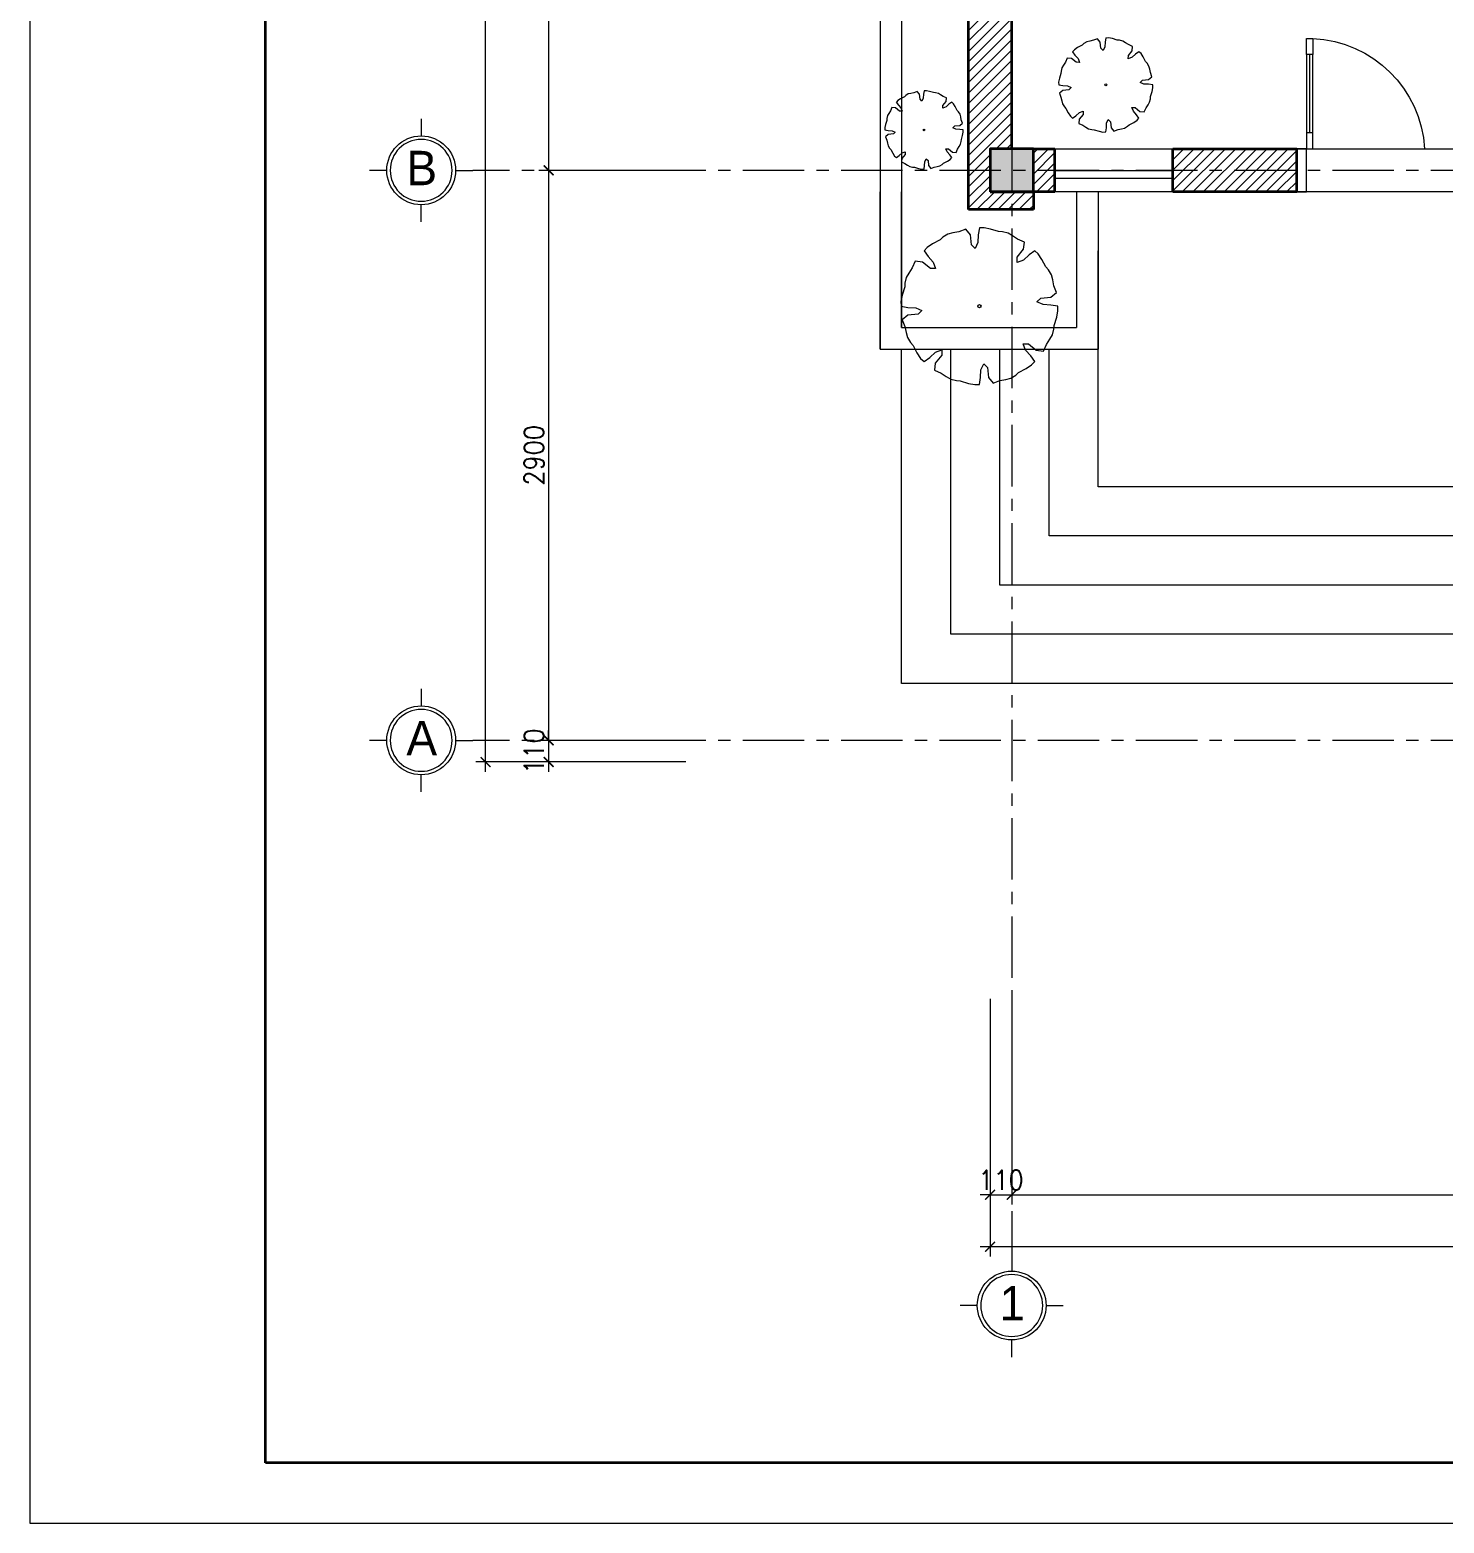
# Model space of a CAD drawing. Header units: millimetres. Extents: x -529782 to -142003, y -492574 to -273331.
# Drawn here: x -270099 to -262904, y -390810 to -383213 of the extents above; entities that cross this region are included whole.
import ezdxf
from ezdxf.enums import TextEntityAlignment as Align

# ---------------------------------------------------------------- set-up
doc = ezdxf.new("R2010")
doc.units = ezdxf.units.MM
doc.header["$LTSCALE"] = 500
doc.header["$MEASUREMENT"] = 0
doc.header["$PDMODE"] = 3
doc.linetypes.add('CENTER', pattern=[2, 1.25, -0.25, 0.25, -0.25])
doc.layers.get('0').update_dxf_attribs({"linetype": 'CONTINUOUS', "lineweight": 13})
doc.layers.get('Defpoints').update_dxf_attribs({"color": 255, "linetype": 'CONTINUOUS', "lineweight": 13})
for name, color, linetype, lineweight in [('1.cat 30', 30, 'CONTINUOUS', 35), ('1.cot', 2, 'CONTINUOUS', 35), ('2.thay 145', 145, 'CONTINUOUS', 18), ('3.manh 08', 8, 'CONTINUOUS', 9), ('7.tim 67', 67, 'CENTER', 9), ('8.vat lieu 08', 8, 'CONTINUOUS', 5), ('9.text \xad white', 7, 'CONTINUOUS', 15), ('CA.manh 08', 8, 'CONTINUOUS', 9), ('CA.thay 145', 145, 'CONTINUOUS', 18), ('noithat', 15, 'CONTINUOUS', 9)]:
    doc.layers.add(name, color=color, linetype=linetype, lineweight=lineweight)
doc.styles.add('CA.JSC1', font='')
doc.styles.get("Standard").update_dxf_attribs({"font": 'txt.shx', "width": 0.9})
doc.styles.get('CA.JSC1').set_extended_font_data('.VnAvantH')
doc.dimstyles.new('CA 50', dxfattribs={"dimscale": 0, "dimtxt": 100, "dimasz": 50, "dimexe": 50, "dimexo": 0, "dimgap": 25, "dimtad": 1, "dimdec": 0, "dimzin": 0, "dimdsep": 46, "dimtxsty": 'Standard', "dimblk": 'ARCHTICK', "dimcen": 0.09, "dimdle": 50, "dimclrd": 256, "dimclre": 256, "dimclrt": 7, "dimadec": 0, "dimazin": 0, "dimtfac": 1, "dimtdec": 0, "dimtix": 1, "dimtmove": 2, "dimatfit": 3, "dimldrblk": 'DOT', "dimfxl": 1, "dimtolj": 1, "dimtzin": 0, "dimarcsym": 0})

# ---------------------------------------------------------------- blocks, each defined once
blk = doc.blocks.new('A$C2BDB356E')
at = {"layer": 'noithat', "color": 135, "linetype": 'Continuous'}
for p, q in [((0.0007344302721321583, 599.9999563574092), (0.0007344302721321583, 699.9999563574092)), ((0.0007344302721321583, 699.9999563574092), (40.00073443027213, 699.9999563574092)), ((40.00073443027213, 699.9999563574092), (40.00073443027213, 599.9999563574092)), ((40.00073443027213, 599.9999563574092), (0.0007344302721321583, 599.9999563574092)), ((0.0007344302721321583, 99.99995635740925), (0.0007344302721321583, -4.364259075373411e-05)), ((40.00073443027213, 99.99995635740925), (0.0007344302721321583, 99.99995635740925)), ((40.00073443027213, -4.364259075373411e-05), (40.00073443027213, 99.99995635740925)), ((0.0007344302721321583, -4.364259075373411e-05), (40.00073443027213, -4.364259075373411e-05))]:
    blk.add_line(p, q, dxfattribs=at)
at = {"layer": 'noithat', "color": 8, "linetype": 'Continuous'}
for p, q in [((0.0007344302721321583, 99.99995635740925), (0.0007344302721321583, 599.9999563574092)), ((20.00073443027213, 599.9999563574092), (20.00073443027213, 99.99995635740925)), ((40.00073443027213, 599.9999563574092), (40.00073443027213, 99.99995635740925))]:
    blk.add_line(p, q, dxfattribs=at)
at = {"layer": 'noithat', "color": 1, "linetype": 'Continuous'}
blk.add_arc((10.18820847296689, 740.3098040898665), 740.9098847954065, 272.306074052381, 356.8812333185894, dxfattribs=at)
blk = doc.blocks.new('A$C4C885104')
at = {"color": 116}
for p, q in [((353.90112221241, 1131.769455332309), (316.8008278906345, 1108.683531083167)), ((391.9539651125669, 1141.274789348245), (353.90112221241, 1131.769455332309)), ((436.6658100187778, 1150.784047540277), (391.9539651125669, 1141.274789348245)), ((488.6582685410976, 1170.073332030326), (436.6658100187778, 1150.784047540277)), ((523.2338181063533, 1127.694199115038), (488.6582685410976, 1170.073332030326)), ((530.8443866893649, 1051.643678631634), (523.2338181063533, 1127.694199115038)), ((582.2152336016297, 1127.694199115038), (579.362497895956, 1069.298544041812)), ((590.7773687541485, 1179.303973764181), (582.2152336016297, 1127.694199115038)), ((626.0363964810967, 1180.779463738203), (590.9718065112829, 1179.016527913511)), ((674.1872363835573, 1171.091655563563), (626.0363964810967, 1180.779463738203)), ((735.6963426545262, 1151.897532328963), (674.1872363835573, 1171.091655563563)), ((763.951683267951, 1150.556445363909), (735.6963426545262, 1151.897532328963)), ((806.5286409407854, 1140.67340945825), (763.951683267951, 1150.556445363909)), ((840.1634260341525, 1120.514920104295), (806.5286409407854, 1140.67340945825)), ((197.8864303231239, 1032.629086423665), (174.3408041521907, 1006.611803103238)), ((238.7920089364052, 1059.793210025877), (197.8864303231239, 1032.629086423665)), ((295.8722552955151, 1089.668938875198), (238.7920089364052, 1059.793210025877)), ((316.8008278906345, 1108.683531083167), (295.8722552955151, 1089.668938875198)), ((558.4339253008366, 1023.12375240773), (530.8443866893649, 1051.643678631634)), ((579.362497895956, 1069.298544041812), (558.4339253008366, 1023.12375240773)), ((878.5079255625606, 1095.650363322347), (840.1634260341525, 1120.514920104295)), ((874.9314493313432, 959.0203841254115), (923.3798379153013, 1018.174386106431)), ((928.9252418875694, 1072.564439073205), (878.5079255625606, 1095.650363322347)), ((923.3798379153013, 1018.174386106431), (928.9252418875694, 1072.564439073205)), ((108.3223132416606, 928.0125306583941), (85.21269899606705, 877.6437764950097)), ((162.7678298652172, 922.4715949036181), (108.3223132416606, 928.0125306583941)), ((221.9800174385309, 874.0717957802117), (162.7678298652172, 922.4715949036181)), ((174.0000470802188, 1006.677533041686), (204.473745688796, 964.1375089287758)), ((204.473745688796, 964.1375089287758), (243.7894519716501, 920.8273653835058)), ((243.7894519716501, 920.8273653835058), (261.6728151217103, 873.3919323831797)), ((874.2528812214732, 919.3636479377747), (874.9314493313432, 959.0203841254115)), ((921.7349730953574, 937.2313998639584), (874.2528812214732, 919.3636479377747)), ((965.0867357477546, 976.5084720775485), (921.7349730953574, 937.2313998639584)), ((1007.667621448636, 1006.950263235718), (965.0867357477546, 976.5084720775485)), ((1033.645683541894, 983.0893143303692), (1007.60379087925, 1006.611803103238)), ((1060.835544556379, 942.2219700105488), (1033.645683541894, 983.0893143303692)), ((1090.742624059319, 885.1997763514519), (1060.835544556379, 942.2219700105488)), ((40.14733090251684, 805.732280086726), (30.25457375496626, 763.201085370034)), ((60.3266307413578, 839.3359756208956), (40.14733090251684, 805.732280086726)), ((85.21269899606705, 877.6437764950097), (60.3266307413578, 839.3359756208956)), ((261.6728151217103, 873.3919323831797), (221.9800174385309, 874.0717957802117)), ((1109.77395555377, 864.2937315702438), (1090.742624059319, 885.1997763514519)), ((1132.883569799364, 827.2289132736623), (1109.77395555377, 864.2937315702438)), ((1142.400217555463, 789.2124824263155), (1132.883569799364, 827.2289132736623)), ((1151.916865311563, 744.5465362593532), (1142.400217555463, 789.2124824263155)), ((28.91413167864084, 734.9715481288731), (9.701128542423248, 673.5248466357589)), ((30.25457375496626, 763.201085370034), (28.91413167864084, 734.9715481288731)), ((1128.806269057095, 658.0616332218051), (1171.226105317473, 692.6051687821746)), ((1171.226105317473, 692.6051687821746), (1151.916865311563, 744.5465362593532)), ((9.701128542423248, 673.5248466357589), (-0.0001368746161460876, 625.4213227592409)), ((-0.0001368746161460876, 625.4213227592409), (1.766497045755386, 590.3902083970606)), ((1.480732470750809, 590.1949806697667), (53.13734395802021, 581.641259200871)), ((53.13734395802021, 581.641259200871), (111.5924027115107, 578.7913267724216)), ((111.5924027115107, 578.7913267724216), (157.8126132115722, 557.8823388591409)), ((1024.130999803543, 622.8980779387057), (1052.678979061544, 650.456581171602)), ((1070.351210311055, 601.9881089814007), (1024.130999803543, 622.8980779387057)), ((1052.678979061544, 650.456581171602), (1128.806269057095, 658.0616332218051)), ((1128.806269057095, 599.138176549226), (1070.351210311055, 601.9881089814007)), ((1180.463862560689, 590.5844550840557), (1128.806269057095, 599.138176549226)), ((1181.943749897182, 555.3581129908562), (1180.17711597681, 590.3902083970606)), ((53.13734395802021, 522.7187835760415), (10.71848971396685, 488.175248015672)), ((10.71848971396685, 488.175248015672), (30.02674770355225, 436.2338805347681)), ((129.2646339610219, 530.322854578495), (53.13734395802021, 522.7187835760415)), ((157.8126132115722, 557.8823388591409), (129.2646339610219, 530.322854578495)), ((1153.030463352799, 445.8078876212239), (1172.243466481566, 507.2545891180634)), ((1172.243466481566, 507.2545891180634), (1181.943749897182, 555.3581129908562)), ((30.02674770355225, 436.2338805347681), (39.54339545965195, 391.5669533237815)), ((39.54339545965195, 391.5669533237815), (49.06004321575165, 353.5505224764347)), ((49.06004321575165, 353.5505224764347), (72.17063947021961, 316.4857041798532)), ((1096.731896027923, 303.1366402991116), (1121.616982273757, 341.4434601292014)), ((1121.616982273757, 341.4434601292014), (1141.796282112598, 375.0471556670964)), ((1141.796282112598, 375.0471556670964), (1151.689039260149, 417.5783503837883)), ((1151.689039260149, 417.5783503837883), (1153.030463352799, 445.8078876212239)), ((72.17063947021961, 316.4857041798532), (91.20197096467018, 295.5796593986452)), ((91.20197096467018, 295.5796593986452), (121.1090504676104, 238.5574657395482)), ((121.1090504676104, 238.5574657395482), (148.2979294732213, 197.691102463752)), ((216.8568772748113, 204.2719447165728), (260.2096219360828, 243.5490169301629)), ((260.2096219360828, 243.5490169301629), (307.691713809967, 261.4157878160477)), ((307.691713809967, 261.4157878160477), (307.0131456926465, 221.7590516246855)), ((920.2707979008555, 307.3875033706427), (959.9635955765843, 306.7076399698853)), ((938.1541610509157, 259.9520703665912), (920.2707979008555, 307.3875033706427)), ((977.4698673337698, 216.6419268213212), (938.1541610509157, 259.9520703665912)), ((959.9635955765843, 306.7076399698853), (1019.175783157349, 258.3088218942285)), ((1019.175783157349, 258.3088218942285), (1073.621299773455, 252.7669050954282)), ((1073.621299773455, 252.7669050954282), (1096.731896027923, 303.1366402991116)), ((148.2979294732213, 197.691102463752), (174.3408041521907, 174.167632650584)), ((174.2759915664792, 173.829172514379), (216.8568772748113, 204.2719447165728)), ((258.5637750998139, 162.6050496473908), (253.0183711349964, 108.2149966806173)), ((307.0131456926465, 221.7590516246855), (258.5637750998139, 162.6050496473908)), ((602.5820971354842, 111.4808917082846), (623.5106697231531, 157.6566643863916)), ((623.5106697231531, 157.6566643863916), (651.0992263332009, 129.1367381624877)), ((651.0992263332009, 129.1367381624877), (658.709794908762, 53.08523663878441)), ((886.0723397284746, 91.11049687862396), (943.1516040787101, 120.9872067682445)), ((943.1516040787101, 120.9872067682445), (984.0571826919913, 148.1503493264318)), ((1007.943565934896, 174.1019027121365), (977.4698673337698, 216.6419268213212)), ((984.0571826919913, 148.1503493264318), (1007.60379087925, 174.167632650584)), ((253.0183711349964, 108.2149966806173), (303.4356874525547, 85.12907242774963)), ((303.4356874525547, 85.12907242774963), (341.7801869884133, 60.26451564580202)), ((341.7801869884133, 60.26451564580202), (375.4159540832043, 40.10700733587146)), ((375.4159540832043, 40.10700733587146), (417.9919297471642, 30.22397143021226)), ((417.9919297471642, 30.22397143021226), (446.2482523694634, 28.88190342113376)), ((446.2482523694634, 28.88190342113376), (507.7573586478829, 9.688761230558157)), ((507.7573586478829, 9.688761230558157), (555.9072165340185, -2.798810601234436e-05)), ((555.9072165340185, -2.798810601234436e-05), (590.9718065112829, 1.763888884335756)), ((591.1672262698412, 1.476443029940128), (599.7283794134855, 53.08523663878441)), ((599.7283794134855, 53.08523663878441), (602.5820971354842, 111.4808917082846)), ((658.709794908762, 53.08523663878441), (693.2863264903426, 10.70610371977091)), ((693.2863264903426, 10.70610371977091), (745.2787850052118, 29.99636925384402)), ((745.2787850052118, 29.99636925384402), (789.9896479025483, 39.50464640185237)), ((789.9896479025483, 39.50464640185237), (828.0424908101559, 49.00998041778803)), ((828.0424908101559, 49.00998041778803), (865.1437671333551, 72.09688571467996)), ((865.1437671333551, 72.09688571467996), (886.0723397284746, 91.11049687862396))]:
    blk.add_line(p, q, dxfattribs=at)
blk.add_ellipse((590.9718065112829, 590.3902083970606), major_axis=(-12.27511061385772, 5.040717177489792e-09), ratio=0.9990173375210415, dxfattribs=at)
blk = doc.blocks.new('khung co loan')
at = {"layer": '1.cat 30'}
blk.add_lwpolyline([(1158.281703106128, -14553.47590842255), (1158.281703106128, -303.4759079545038), (20658.28170374641, -303.4759079545038), (20658.28170374641, -14553.47590842255)], close=True, dxfattribs=at)
at = {"layer": '3.manh 08'}
blk.add_lwpolyline([(0, -14850.00000048772), (21000.00000000023, -14850.00000048772), (21000.00000000023, -4.877219907939434e-07), (0, -4.877219907939434e-07)], close=True, dxfattribs=at)
blk = doc.blocks.new('A$C41BA5761')
at = {"layer": '2.thay 145'}
blk.add_lwpolyline([(839.9994073519047, 524.9998310285737, -3898660.642287513), (839.9994073521084, 525.0001542164828, 1.154242490888426e-06), (839.9994073524431, 524.9999926225864, 1.154242490888426e-06)], format="xyb", dxfattribs=at)
at = {"layer": '3.manh 08'}
for p, q in [((524.9994049160159, 1050.000159478077), (524.9994049160159, 875.0001713204256)), ((174.9994048396911, 525.0001523148676), (-0.000583361616008915, 525.0001523148676)), ((874.9994049923262, 525.0001523148676), (1049.999393193633, 525.0001523148676)), ((524.9994049160159, 0.0001831847475841641), (524.9994049160159, 175.000171342399))]:
    blk.add_line(p, q, dxfattribs=at)
blk.add_arc((524.9994049160159, 525.0001713313977), 349.9999999890093, 359.9999968883953, 359.9999381014106, dxfattribs=at)
blk = doc.blocks.new('_ArchTick')
at = {"color": 1, "linetype": 'ByBlock', "const_width": 0.150000081}
blk.add_lwpolyline([(-0.5000002699998731, -0.5000002699998731), (0.5000002699998731, 0.5000002699998731)], dxfattribs=at)
blk = doc.blocks.new('*D636')
at = {"layer": '7.tim 67', "linetype": 'Continuous', "lineweight": -2, "transparency": 16777216}
for p, q in [((-2246.000000000057, -60.00000000005801), (-2246.000000000058, -4359.999999999999)), ((-1548.000000000058, -110.0000000000582), (-2296.000000000057, -110.000000000058)), ((-1548.000000000058, -4310), (-2296.000000000058, -4309.999999999999))]:
    blk.add_line(p, q, dxfattribs=at)
at = {"layer": 'Defpoints', "color": 0, "linetype": 'Continuous', "transparency": 16777216}
for p in [(-1548.000000000058, -110.0000000000582), (-2246.000000000058, -4309.999999999999), (-1548.000000000058, -4310)]:
    blk.add_point(p, dxfattribs=at)
at = {"layer": '7.tim 67', "linetype": 'Continuous', "lineweight": -2, "transparency": 16777216, "xscale": 50, "yscale": 50, "zscale": 50}
for p, rotation in [((-2246.000000000057, -110.000000000058), 90), ((-2246.000000000058, -4309.999999999999), 270)]:
    blk.add_blockref('_ArchTick', p, dxfattribs=dict(at, rotation=rotation))
at = {"layer": '7.tim 67', "color": 7, "linetype": 'Continuous', "transparency": 16777216, "insert": (-2321.000000000057, -2210.000000000029), "char_height": 100, "attachment_point": 5, "rotation": 90}
blk.add_mtext('\\A1;4200', dxfattribs=at)
blk = doc.blocks.new('_DOT')
at = {"color": 1, "linetype": 'ByBlock'}
blk.add_line((-0.5, 0), (-1, 0), dxfattribs=at)
at = {"color": 1, "linetype": 'ByBlock', "const_width": 0.5}
blk.add_lwpolyline([(-0.25, 0, 1), (0.25, 0, 1)], format="xyb", close=True, dxfattribs=at)
blk = doc.blocks.new('*D637')
at = {"layer": '7.tim 67', "linetype": 'Continuous', "lineweight": -2, "transparency": 16777216}
for p, q in [((-1548.000000000058, -4310), (-2296.000000000057, -4309.999999999999)), ((-2246.000000000057, -4259.999999999999), (-2246.000000000058, -7259.999999999941)), ((-1548.000000000058, -7209.999999999942), (-2296.000000000058, -7209.999999999941))]:
    blk.add_line(p, q, dxfattribs=at)
at = {"layer": 'Defpoints', "color": 0, "linetype": 'Continuous', "transparency": 16777216}
for p in [(-1548.000000000058, -4310), (-2246.000000000058, -7209.999999999941), (-1548.000000000058, -7209.999999999942)]:
    blk.add_point(p, dxfattribs=at)
at = {"layer": '7.tim 67', "linetype": 'Continuous', "lineweight": -2, "transparency": 16777216, "xscale": 50, "yscale": 50, "zscale": 50}
for p, rotation in [((-2246.000000000057, -4309.999999999999), 90), ((-2246.000000000058, -7209.999999999941), 270)]:
    blk.add_blockref('_ArchTick', p, dxfattribs=dict(at, rotation=rotation))
at = {"layer": '7.tim 67', "color": 7, "linetype": 'Continuous', "transparency": 16777216, "insert": (-2321.000000000057, -5759.999999999971), "char_height": 100, "attachment_point": 5, "rotation": 90}
blk.add_mtext('\\A1;2900', dxfattribs=at)
blk = doc.blocks.new('*D638')
at = {"layer": '7.tim 67', "linetype": 'Continuous', "lineweight": -2, "transparency": 16777216}
for p, q in [((-1548.000000000058, -7209.999999999942), (-2296.000000000058, -7209.999999999941)), ((-2246.000000000058, -7209.999999999941), (-2246.000000000058, -7159.999999999941)), ((-2246.000000000058, -7209.999999999941), (-2246.000000000058, -7319.999999999999)), ((-1548.000000000058, -7320), (-2296.000000000058, -7319.999999999999)), ((-2246.000000000058, -7319.999999999999), (-2246.000000000058, -7369.999999999999))]:
    blk.add_line(p, q, dxfattribs=at)
at = {"layer": 'Defpoints', "color": 0, "linetype": 'Continuous', "transparency": 16777216}
for p in [(-1548.000000000058, -7209.999999999942), (-2246.000000000058, -7319.999999999999), (-1548.000000000058, -7320)]:
    blk.add_point(p, dxfattribs=at)
at = {"layer": '7.tim 67', "linetype": 'Continuous', "lineweight": -2, "transparency": 16777216, "xscale": 50, "yscale": 50, "zscale": 50}
for p, rotation in [((-2246.000000000058, -7209.999999999941), 270), ((-2246.000000000058, -7319.999999999999), 90)]:
    blk.add_blockref('_ArchTick', p, dxfattribs=dict(at, rotation=rotation))
at = {"layer": '7.tim 67', "color": 7, "linetype": 'Continuous', "transparency": 16777216, "insert": (-2321.000000000057, -7264.999999999971), "char_height": 100, "attachment_point": 5, "rotation": 90}
blk.add_mtext('\\A1;110', dxfattribs=at)
blk = doc.blocks.new('*D639')
at = {"layer": '7.tim 67', "linetype": 'Continuous', "lineweight": -2, "transparency": 16777216}
for p, q in [((-2567.00000000006, -7369.999999999999), (-2567.000000000058, 1300.000000000058)), ((-1548.000000000058, 1250.000000000058), (-2617.000000000058, 1250.000000000058)), ((-1548.000000000058, -7320), (-2617.00000000006, -7319.999999999999))]:
    blk.add_line(p, q, dxfattribs=at)
at = {"layer": 'Defpoints', "color": 0, "linetype": 'Continuous', "transparency": 16777216}
for p in [(-2567.000000000058, 1250.000000000058), (-1548.000000000058, 1250.000000000058), (-1548.000000000058, -7320)]:
    blk.add_point(p, dxfattribs=at)
at = {"layer": '7.tim 67', "linetype": 'Continuous', "lineweight": -2, "transparency": 16777216, "xscale": 50, "yscale": 50, "zscale": 50}
for p, rotation in [((-2567.000000000058, 1250.000000000058), 90), ((-2567.00000000006, -7319.999999999999), 270)]:
    blk.add_blockref('_ArchTick', p, dxfattribs=dict(at, rotation=rotation))
at = {"layer": '7.tim 67', "color": 7, "linetype": 'Continuous', "transparency": 16777216, "insert": (-2642.000000000059, -3034.999999999971), "char_height": 100, "attachment_point": 5, "rotation": 90}
blk.add_mtext('\\A1;8570', dxfattribs=at)
blk = doc.blocks.new('*D640')
at = {"layer": '7.tim 67', "linetype": 'Continuous', "lineweight": -2, "transparency": 16777216}
for p, q in [((5.817367696478944e-11, -8525.5), (5.810959732102405e-11, -9572.000000000058)), ((110.0000000000582, -8525.5), (110.0000000000581, -9572.000000000058)), ((5.811265893802192e-11, -9522.000000000058), (-49.99999999994188, -9522.000000000058)), ((5.811265893802192e-11, -9522.000000000058), (110.0000000000582, -9522.000000000058)), ((110.0000000000582, -9522.000000000058), (160.0000000000582, -9522.000000000058))]:
    blk.add_line(p, q, dxfattribs=at)
at = {"layer": 'Defpoints', "color": 0, "linetype": 'Continuous', "transparency": 16777216}
for p in [(5.817367696478944e-11, -8525.5), (110.0000000000582, -8525.5), (110.0000000000582, -9522.000000000058)]:
    blk.add_point(p, dxfattribs=at)
at = {"layer": '7.tim 67', "linetype": 'Continuous', "lineweight": -2, "transparency": 16777216, "xscale": 50, "yscale": 50, "zscale": 50}
blk.add_blockref('_ArchTick', (5.811265893802192e-11, -9522.000000000058), dxfattribs=at)
at = {"layer": '7.tim 67', "linetype": 'Continuous', "lineweight": -2, "transparency": 16777216, "xscale": 50, "yscale": 50, "zscale": 50, "rotation": 180}
blk.add_blockref('_ArchTick', (110.0000000000582, -9522.000000000058), dxfattribs=at)
at = {"layer": '7.tim 67', "color": 7, "linetype": 'Continuous', "transparency": 16777216, "insert": (55.00000000005814, -9447.000000000058), "char_height": 100, "attachment_point": 5}
blk.add_mtext('\\A1;110', dxfattribs=at)
blk = doc.blocks.new('*D641')
at = {"layer": '7.tim 67', "linetype": 'Continuous', "lineweight": -2, "transparency": 16777216}
for p, q in [((110.0000000000582, -8525.5), (110.0000000000581, -9572.000000000058)), ((5010.000000000058, -8525.5), (5010.000000000058, -9572.000000000058)), ((60.00000000005815, -9522.000000000058), (5060.000000000058, -9522.000000000058))]:
    blk.add_line(p, q, dxfattribs=at)
at = {"layer": 'Defpoints', "color": 0, "linetype": 'Continuous', "transparency": 16777216}
for p in [(110.0000000000582, -8525.5), (5010.000000000058, -8525.5), (5010.000000000058, -9522.000000000058)]:
    blk.add_point(p, dxfattribs=at)
at = {"layer": '7.tim 67', "linetype": 'Continuous', "lineweight": -2, "transparency": 16777216, "xscale": 50, "yscale": 50, "zscale": 50, "rotation": 180}
blk.add_blockref('_ArchTick', (110.0000000000582, -9522.000000000058), dxfattribs=at)
at = {"layer": '7.tim 67', "linetype": 'Continuous', "lineweight": -2, "transparency": 16777216, "xscale": 50, "yscale": 50, "zscale": 50}
blk.add_blockref('_ArchTick', (5010.000000000058, -9522.000000000058), dxfattribs=at)
at = {"layer": '7.tim 67', "color": 7, "linetype": 'Continuous', "transparency": 16777216, "insert": (2560.000000000058, -9447.000000000058), "char_height": 100, "attachment_point": 5}
blk.add_mtext('\\A1;4900', dxfattribs=at)
blk = doc.blocks.new('*D645')
at = {"layer": '7.tim 67', "linetype": 'Continuous', "lineweight": -2, "transparency": 16777216}
for p, q in [((5.817367696478944e-11, -8525.5), (5.809343198327531e-11, -9836.000000000058)), ((10220.00000000146, -8525.5), (10220.00000000146, -9836.000000000058)), ((-49.99999999994191, -9786.000000000058), (10270.00000000146, -9786.000000000058))]:
    blk.add_line(p, q, dxfattribs=at)
at = {"layer": 'Defpoints', "color": 0, "linetype": 'Continuous', "transparency": 16777216}
for p in [(5.817367696478944e-11, -8525.5), (10220.00000000146, -8525.5), (10220.00000000146, -9786.000000000058)]:
    blk.add_point(p, dxfattribs=at)
at = {"layer": '7.tim 67', "linetype": 'Continuous', "lineweight": -2, "transparency": 16777216, "xscale": 50, "yscale": 50, "zscale": 50, "rotation": 180}
blk.add_blockref('_ArchTick', (5.809649360027318e-11, -9786.000000000058), dxfattribs=at)
at = {"layer": '7.tim 67', "linetype": 'Continuous', "lineweight": -2, "transparency": 16777216, "xscale": 50, "yscale": 50, "zscale": 50}
blk.add_blockref('_ArchTick', (10220.00000000146, -9786.000000000058), dxfattribs=at)
at = {"layer": '7.tim 67', "color": 7, "linetype": 'Continuous', "transparency": 16777216, "insert": (5110.000000000757, -9711.000000000058), "char_height": 100, "attachment_point": 5}
blk.add_mtext('\\A1;10220', dxfattribs=at)
blk = doc.blocks.new('sdfdggh')
at = {"layer": '7.tim 67', "ltscale": 0.5}
for p, q in [((110.0000000000582, 2894.499999999942), (110.0000000000582, -9823.000000000058)), ((12554.49999999994, -4310), (-2632.000000000058, -4310)), ((12554.49999999994, -7209.999999999942), (-2632.000000000058, -7209.999999999942))]:
    blk.add_line(p, q, dxfattribs=at)
at = {"layer": '2.thay 145', "xscale": 0.5, "yscale": 0.5, "zscale": 0.5}
for p in [(-3156.999696596875, -4572.500076157448), (-3156.999696596875, -7472.50007615739), (-152.4997024579789, -10348.00007973908)]:
    blk.add_blockref('A$C41BA5761', p, dxfattribs=at)
at = {"layer": '9.text \xad white', "style": 'CA.JSC1'}
for s, p in [('b', (-2891.749677616288, -4298.25005427748)), ('a', (-2891.749677616288, -7198.250054277421)), ('1', (112.7503165227245, -10073.75005785911))]:
    blk.add_text(s, height=174.9999882000658, dxfattribs=at).set_placement(p, align=Align.MIDDLE)
at = {"layer": '7.tim 67', "color": 9, "linetype": 'Continuous'}
for base, p1, p2, picture, middle in [((-2567.000000000058, 1250.000000000058), (-1548.000000000058, -7320), (-1548.000000000058, 1250.000000000058), '*D639', (-2642.000000000059, -3034.999999999971)), ((-2246.000000000058, -4309.999999999999), (-1548.000000000058, -110.0000000000582), (-1548.000000000058, -4310), '*D636', (-2321.000000000057, -2210.000000000029)), ((-2246.000000000058, -7209.999999999941), (-1548.000000000058, -4310), (-1548.000000000058, -7209.999999999942), '*D637', (-2321.000000000057, -5759.999999999971)), ((-2246.000000000058, -7319.999999999999), (-1548.000000000058, -7209.999999999942), (-1548.000000000058, -7320), '*D638', (-2321.000000000057, -7264.999999999971))]:
    dim = blk.add_linear_dim(base=base, p1=p1, p2=p2, angle=90, dimstyle='CA 50', override={"dimscale": 1}, dxfattribs=at)
    dim.commit()
    dim.dimension.update_dxf_attribs({"geometry": picture, "text_midpoint": middle})
for base, p1, p2, picture, middle in [((110.0000000000582, -9522.000000000058), (5.817367696478944e-11, -8525.5), (110.0000000000582, -8525.5), '*D640', (55.00000000005814, -9447.000000000058)), ((10220.00000000146, -9786.000000000058), (5.817367696478944e-11, -8525.5), (10220.00000000146, -8525.5), '*D645', (5110.000000000757, -9711.000000000058)), ((5010.000000000058, -9522.000000000058), (110.0000000000582, -8525.5), (5010.000000000058, -8525.5), '*D641', (2560.000000000058, -9447.000000000058))]:
    dim = blk.add_linear_dim(base=base, p1=p1, p2=p2, dimstyle='CA 50', override={"dimscale": 1}, dxfattribs=at)
    dim.commit()
    dim.dimension.update_dxf_attribs({"geometry": picture, "text_midpoint": middle})

msp = doc.modelspace()

# ---------------------------------------------------------------- hatches: boundary and pattern name
at = {"layer": '1.cot'}
msp.add_hatch(color=256, dxfattribs=at).paths.add_polyline_path([(-264993.8179060325, -383817.4999999998), (-265213.8179060325, -383817.4999999998), (-265213.8179060325, -384037.4999999998), (-264993.8179060325, -384037.4999999998)])
at = {"layer": '8.vat lieu 08'}
h = msp.add_hatch(dxfattribs=at)
h.set_pattern_fill('ANSI31', color=256, scale=300, style=0)
h.set_pattern_definition([(45, (0, 0), (-26.51650429449553, 26.51650429449553), [])])
h.paths.add_polyline_path([(-263653.8179060412, -383817.4999999998), (-264283.8179060324, -383817.4999999997), (-264283.8179060325, -384037.4999999998), (-263653.8179060411, -384037.4999999999)], flags=17)
h.paths.add_polyline_path([(-260313.8179060325, -383817.4999999998), (-260753.8179060325, -383817.4999999999), (-260753.8179060325, -384037.5000000001), (-260313.8179060325, -384037.5000000002)])
h.paths.add_polyline_path([(-264883.8179060325, -383817.4999999997), (-264993.8179060325, -383817.4999999998), (-264993.8179060325, -384037.4999999998), (-264883.8179060325, -384037.4999999998)], flags=17)
h.paths.add_polyline_path([(-264993.8179060325, -379837.4999999998), (-264353.8179060327, -379837.4999999998), (-264353.8179060325, -379727.4999999994), (-264203.8179060325, -379727.4999999994), (-264203.8179060327, -379837.4999999998), (-264053.8179060327, -379837.4999999998), (-264053.8179060325, -379727.4999999999), (-263903.8179060325, -379727.4999999999), (-263903.8179060327, -379837.4999999998), (-260603.8179060326, -379837.4999999998), (-260603.8179060325, -379727.4999999999), (-260453.8179060325, -379727.4999999999), (-260453.8179060326, -379837.4999999999), (-260313.8179060325, -379837.4999999999), (-260313.8179060325, -379617.4999999998), (-264993.8179060325, -379617.4999999999)])
h.paths.add_polyline_path([(-265103.8179060325, -383817.4999999998), (-265103.8179060325, -379837.4999999998), (-265213.8179060325, -379837.4999999999), (-265213.8179060325, -379617.4999999998), (-265323.8179060325, -379617.4999999998), (-265323.8179060325, -384127.4999999998), (-264993.8179060325, -384127.4999999998), (-264993.8179060325, -384037.4999999998), (-265213.8179060325, -384037.4999999998), (-265213.8179060325, -383817.4999999998)])

# ---------------------------------------------------------------- linework, layer by layer
at = {"layer": '1.cat 30'}
for p, q in [((-265323.8179060325, -384127.4999999998), (-265323.8179060325, -379617.4999999998)), ((-265103.8179060325, -383817.4999999998), (-265103.8179060325, -380212.4999999998)), ((-264993.8179060325, -383817.4999999998), (-264883.8179060325, -383817.4999999998)), ((-264883.8179060325, -384037.4999999998), (-264883.8179060325, -383817.4999999998)), ((-264283.8179060325, -384037.4999999998), (-264283.8179060325, -383817.4999999998)), ((-264283.8179060325, -383817.4999999998), (-263653.8179060325, -383817.4999999998)), ((-263653.8179060325, -384037.5000000001), (-263653.8179060325, -383817.4999999998)), ((-264883.8179060325, -384037.4999999998), (-265213.8179060325, -384037.4999999998)), ((-264993.8179060325, -384037.4999999998), (-264993.8179060325, -384127.4999999998)), ((-263653.8179060325, -384037.4999999999), (-264283.8179060325, -384037.4999999999)), ((-264993.8179060325, -384127.4999999998), (-265323.8179060325, -384127.4999999998))]:
    msp.add_line(p, q, dxfattribs=at)
at = {"layer": '1.cot'}
msp.add_line((-265213.8179060325, -384037.4999999998), (-264993.8179060325, -384037.4999999998), dxfattribs=at)
msp.add_lwpolyline([(-265213.8179060325, -384037.4999999998), (-264993.8179060325, -384037.4999999998), (-264993.8179060325, -383817.4999999998), (-265213.8179060325, -383817.4999999998)], close=True, dxfattribs=at)
at = {"layer": 'CA.manh 08', "color": 250}
msp.add_lwpolyline([(-263653.8179060411, -383817.4999999998), (-260753.8179060325, -383817.4999999998), (-260753.8179060325, -384037.5000000001), (-263653.8179060411, -384037.5000000001)], close=True, dxfattribs=at)
at = {"layer": 'CA.thay 145'}
for p, q in [((-264883.8179060325, -383927.4999999998), (-264283.8179060325, -383927.4999999998)), ((-264883.8179060325, -383967.4999999998), (-264283.8179060325, -383967.4999999998)), ((-264663.8179060325, -385537.4999999998), (-264663.8179060325, -384337.4999999998)), ((-265663.8179060325, -386537.4999999998), (-265663.8179060325, -384837.4999999999)), ((-265413.8179060325, -386287.4999999998), (-265413.8179060324, -384837.4999999999)), ((-265163.8179060325, -386037.4999999998), (-265163.8179060325, -384837.5)), ((-264913.8179060325, -385787.4999999998), (-264913.8179060325, -384837.4999999999)), ((-260313.8179060325, -385537.4999999998), (-264663.8179060325, -385537.4999999998)), ((-260313.8179060325, -385787.4999999998), (-264913.8179060325, -385787.4999999998)), ((-260313.8179060325, -386037.4999999998), (-265163.8179060325, -386037.4999999998)), ((-260313.8179060325, -386287.4999999998), (-265413.8179060325, -386287.4999999998)), ((-260313.8179060325, -386537.4999999998), (-265663.8179060325, -386537.4999999998))]:
    msp.add_line(p, q, dxfattribs=at)
for points in [[(-265323.8179060325, -379617.4999999998), (-265773.8179060325, -379617.4999999998), (-265773.8179060325, -384837.4999999999), (-264663.8179060325, -384837.4999999999)], [(-265323.8179060325, -379727.4999999998), (-265663.8179060325, -379727.4999999998), (-265663.8179060325, -384727.4999999999), (-264773.8179060325, -384727.4999999999)], [(-265773.8179060325, -384837.4999999999), (-265773.8179060325, -384037.4999999998)], [(-265663.8179060325, -384727.4999999999), (-265663.8179060325, -384037.4999999998)], [(-264773.8179060325, -384037.4999999998), (-264773.8179060325, -384727.4999999999)], [(-264663.8179060325, -384037.4999999998), (-264663.8179060325, -384837.4999999999)]]:
    msp.add_lwpolyline(points, dxfattribs=at)
for points in [[(-264883.8179060325, -383817.4999999998), (-264283.8179060325, -383817.4999999998), (-264283.8179060325, -384037.4999999998), (-264883.8179060325, -384037.4999999998)], [(-263603.8179060411, -383817.4999999998), (-263653.8179060411, -383817.4999999998), (-263653.8179060411, -384037.5000000001), (-263603.8179060411, -384037.5000000001)]]:
    msp.add_lwpolyline(points, close=True, dxfattribs=at)

# ---------------------------------------------------------------- block references
at = {"layer": '2.thay 145', "xscale": 1.034937242569868, "yscale": 1.034937242628075, "zscale": 1.034937242583367}
msp.add_blockref('khung co loan', (-270099.31907998, -375441.258471216), dxfattribs=at)
at = {"layer": '7.tim 67', "color": 251}
msp.add_blockref('sdfdggh', (-265213.8179060325, -379617.4999999998), dxfattribs=at)
at = {"layer": 'noithat'}
for p, xscale, yscale, zscale in [((-264865.3741540998, -383732.5651124588), 0.4056729599979008, 0.4056729599833488, 0.4056729599999999), ((-265749.7814460886, -383921.6375937156), 0.338060800000676, 0.338060799986124, 0.338060800000676), ((-265667.7449861447, -385017.7751874314), 0.6761215999722481, 0.6761215999722481, 0.6761215999999999)]:
    msp.add_blockref('A$C4C885104', p, dxfattribs=dict(at, xscale=xscale, yscale=yscale, zscale=zscale))
at = {"layer": 'noithat', "xscale": -0.8000000000465661, "yscale": 0.8000000000465661, "zscale": 0.8, "rotation": 180}
msp.add_blockref('A$C2BDB356E', (-263603.8184935853, -383257.5000349139), dxfattribs=at)

doc.saveas('drawing.dxf')
